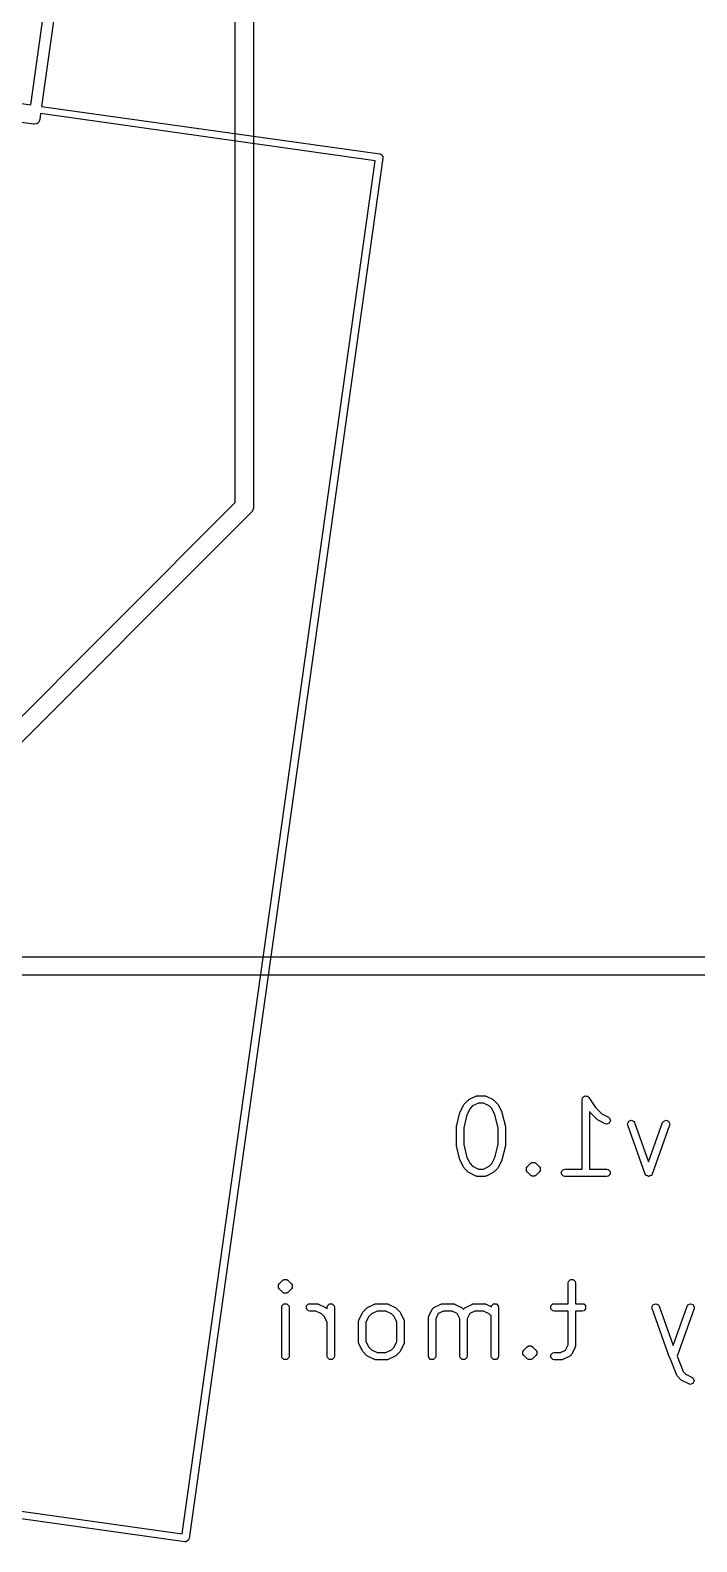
# Model space of a CAD drawing. Header units: millimetres. Extents: x 14 to 286, y -133 to -45.
# Drawn here: x 139.6 to 148.69, y -132.9 to -112.3 of the extents above; entities that cross this region are included whole.
import ezdxf

# ---------------------------------------------------------------- set-up
doc = ezdxf.new("R2010")
doc.units = ezdxf.units.MM
for name, color, linetype, true_color in [('B.Cu', 153, 'CONTINUOUS', 0x4d7fc4), ('B.Silkscreen', 31, 'CONTINUOUS', 0xe8b2a7), ('F.Cu', 13, 'CONTINUOUS', 0xc83434), ('User.Drawings', 9, 'CONTINUOUS', 0xc2c2c2)]:
    doc.layers.add(name, color=color, linetype=linetype, true_color=true_color)

msp = doc.modelspace()

# ---------------------------------------------------------------- linework, layer by layer
at = {"layer": 'B.Cu', "linetype": 'CONTINUOUS'}
for p, q in [((142.395, -118.739023), (142.395, -88.498323)), ((142.645, -88.498323), (142.645, -118.7908)), ((133.733234, -127.400789), (142.395, -118.739023)), ((142.623933, -118.860247), (142.608388, -118.879189)), ((142.623934, -118.860246), (142.623933, -118.860247)), ((142.642598, -118.815186), (142.623934, -118.860246)), ((142.645, -118.7908), (142.642598, -118.815186)), ((142.608388, -118.879189), (133.91001, -127.577565))]:
    msp.add_line(p, q, dxfattribs=at)
at = {"layer": 'B.Silkscreen', "linetype": 'CONTINUOUS'}
for p, q in [((145.517904, -126.932302), (145.565522, -126.884683)), ((145.565522, -126.884683), (145.572188, -126.880228)), ((145.572188, -126.880228), (145.578517, -126.875317)), ((145.578517, -126.875317), (145.673755, -126.827698)), ((145.673755, -126.827698), (145.67617, -126.827036)), ((145.67617, -126.827036), (145.676982, -126.826225)), ((145.676982, -126.826225), (145.684843, -126.824661)), ((145.684843, -126.824661), (145.692571, -126.822545)), ((145.692571, -126.822545), (145.693659, -126.822907)), ((145.693659, -126.822907), (145.696116, -126.822419)), ((145.696116, -126.822419), (145.791354, -126.822419)), ((145.791354, -126.822419), (145.79381, -126.822907)), ((145.79381, -126.822907), (145.794899, -126.822545)), ((145.794899, -126.822545), (145.802626, -126.824661)), ((145.802626, -126.824661), (145.810488, -126.826225)), ((145.810488, -126.826225), (145.811299, -126.827036)), ((145.811299, -126.827036), (145.813715, -126.827698)), ((145.813715, -126.827698), (145.908952, -126.875316)), ((145.908952, -126.875316), (145.915285, -126.880231)), ((145.915285, -126.880231), (145.921947, -126.884683)), ((145.921947, -126.884683), (145.969566, -126.932301)), ((147.122306, -126.872419), (147.126112, -126.853285)), ((147.122306, -127.822419), (147.122306, -126.872419)), ((147.126112, -126.853285), (147.129752, -126.849644)), ((147.129752, -126.849644), (147.130762, -126.844597)), ((147.130762, -126.844597), (147.142875, -126.836521)), ((147.142875, -126.836521), (147.153172, -126.826225)), ((147.153172, -126.826225), (147.15832, -126.826225)), ((147.15832, -126.826225), (147.162603, -126.82337)), ((147.162603, -126.82337), (147.176878, -126.826225)), ((147.176878, -126.826225), (147.19144, -126.826225)), ((147.19144, -126.826225), (147.19508, -126.829865)), ((147.19508, -126.829865), (147.200128, -126.830875)), ((147.200128, -126.830875), (147.213909, -126.844684)), ((147.213909, -126.844684), (147.306403, -126.983425)), ((145.409514, -127.241244), (145.457133, -127.050768)), ((145.457133, -127.050768), (145.459472, -127.045815)), ((145.459472, -127.045815), (145.460919, -127.040534)), ((145.460919, -127.040534), (145.508537, -126.945297)), ((145.552816, -127.080346), (145.508021, -127.259526)), ((145.508537, -126.945297), (145.513452, -126.938963)), ((145.513452, -126.938963), (145.517904, -126.932302)), ((145.594351, -126.997274), (145.552816, -127.080346)), ((145.630496, -126.96113), (145.594351, -126.997274)), ((145.70792, -126.922419), (145.630496, -126.96113)), ((145.779551, -126.922419), (145.70792, -126.922419)), ((145.856974, -126.96113), (145.779551, -126.922419)), ((145.893118, -126.997275), (145.856974, -126.96113)), ((145.934654, -127.080347), (145.893118, -126.997275)), ((145.979449, -127.259526), (145.934654, -127.080347)), ((145.969566, -126.932301), (145.97402, -126.938967)), ((145.97402, -126.938967), (145.978932, -126.945296)), ((145.978932, -126.945296), (146.026551, -127.040534)), ((146.026551, -127.040534), (146.027997, -127.045815)), ((146.027997, -127.045815), (146.030337, -127.050768)), ((146.030337, -127.050768), (146.077956, -127.241244)), ((147.225942, -127.043011), (147.222306, -127.037557)), ((147.222306, -127.037557), (147.222306, -127.822419)), ((147.229438, -127.046515), (147.225942, -127.043011)), ((147.232189, -127.050631), (147.229438, -127.046515)), ((147.327427, -127.145869), (147.232189, -127.050631)), ((147.306403, -126.983425), (147.392398, -127.06942)), ((147.392398, -127.06942), (147.48038, -127.113411)), ((145.408021, -127.253371), (145.409216, -127.247361)), ((145.408021, -127.491466), (145.408021, -127.253371)), ((145.409216, -127.247361), (145.409514, -127.241244)), ((145.508021, -127.259526), (145.508021, -127.485311)), ((145.979449, -127.485311), (145.979449, -127.259526)), ((146.077956, -127.241244), (146.078253, -127.247361)), ((146.078253, -127.247361), (146.079449, -127.253371)), ((146.079449, -127.253371), (146.079449, -127.491466)), ((147.334086, -127.150319), (147.327427, -127.145869)), ((147.340421, -127.155235), (147.334086, -127.150319)), ((147.435659, -127.202854), (147.340421, -127.155235)), ((147.454475, -127.208007), (147.435659, -127.202854)), ((147.49078, -127.195905), (147.454475, -127.208007)), ((147.48038, -127.113411), (147.495792, -127.125373)), ((147.507894, -127.161677), (147.49078, -127.195905)), ((147.495792, -127.125373), (147.507894, -127.161677)), ((147.741416, -127.203269), (147.757798, -127.168685)), ((147.744267, -127.222569), (147.741416, -127.203269)), ((147.982362, -127.889236), (147.744267, -127.222569)), ((147.757798, -127.168685), (147.793837, -127.155814)), ((147.793837, -127.155814), (147.828421, -127.172196)), ((147.828421, -127.172196), (147.838441, -127.188935)), ((147.838441, -127.188935), (148.029449, -127.723758)), ((148.029449, -127.723758), (148.220457, -127.188935)), ((148.314631, -127.222569), (148.076536, -127.889236)), ((148.220457, -127.188935), (148.230477, -127.172196)), ((148.230477, -127.172196), (148.265061, -127.155814)), ((148.265061, -127.155814), (148.3011, -127.168685)), ((148.3011, -127.168685), (148.317482, -127.20327)), ((148.317482, -127.20327), (148.314631, -127.222569)), ((145.409216, -127.497475), (145.408021, -127.491466)), ((145.409514, -127.503593), (145.409216, -127.497475)), ((145.457133, -127.694069), (145.409514, -127.503593)), ((145.508021, -127.485311), (145.552816, -127.664491)), ((145.934654, -127.664489), (145.979449, -127.485311)), ((146.077956, -127.503593), (146.030337, -127.694069)), ((146.078253, -127.497475), (146.077956, -127.503593)), ((146.079449, -127.491466), (146.078253, -127.497475)), ((145.459472, -127.699021), (145.457133, -127.694069)), ((145.460919, -127.704303), (145.459472, -127.699021)), ((145.508537, -127.79954), (145.460919, -127.704303)), ((145.552816, -127.664491), (145.594351, -127.747561)), ((145.893118, -127.747561), (145.934654, -127.664489)), ((146.026551, -127.704303), (145.978932, -127.799541)), ((146.027997, -127.699021), (146.026551, -127.704303)), ((146.030337, -127.694069), (146.027997, -127.699021)), ((145.513448, -127.805868), (145.508537, -127.79954)), ((145.517903, -127.812535), (145.513448, -127.805868)), ((145.565522, -127.860155), (145.517903, -127.812535)), ((145.572188, -127.864609), (145.565522, -127.860155)), ((145.578517, -127.869521), (145.572188, -127.864609)), ((145.673755, -127.91714), (145.578517, -127.869521)), ((145.594351, -127.747561), (145.630497, -127.783708)), ((145.630497, -127.783708), (145.70792, -127.822419)), ((145.67617, -127.917801), (145.673755, -127.91714)), ((145.676982, -127.918613), (145.67617, -127.917801)), ((145.684843, -127.920176), (145.676982, -127.918613)), ((145.692571, -127.922293), (145.684843, -127.920176)), ((145.693659, -127.92193), (145.692571, -127.922293)), ((145.696116, -127.922419), (145.693659, -127.92193)), ((145.791354, -127.922419), (145.696116, -127.922419)), ((145.70792, -127.822419), (145.779551, -127.822419)), ((145.779551, -127.822419), (145.856972, -127.783708)), ((145.79381, -127.92193), (145.791354, -127.922419)), ((145.794899, -127.922293), (145.79381, -127.92193)), ((145.802626, -127.920176), (145.794899, -127.922293)), ((145.810488, -127.918613), (145.802626, -127.920176)), ((145.811299, -127.917801), (145.810488, -127.918613)), ((145.813715, -127.91714), (145.811299, -127.917801)), ((145.908952, -127.869522), (145.813715, -127.91714)), ((145.856972, -127.783708), (145.893118, -127.747561)), ((145.915279, -127.864611), (145.908952, -127.869522)), ((145.921948, -127.860155), (145.915279, -127.864611)), ((145.969567, -127.812535), (145.921948, -127.860155)), ((145.97402, -127.805869), (145.969567, -127.812535)), ((145.978932, -127.799541), (145.97402, -127.805869)), ((146.364207, -127.805666), (146.375045, -127.789445)), ((146.364207, -127.843935), (146.364207, -127.805666)), ((146.364209, -127.843937), (146.364207, -127.843935)), ((146.375046, -127.860155), (146.364209, -127.843937)), ((146.375045, -127.789445), (146.422664, -127.741825)), ((146.422664, -127.907774), (146.375046, -127.860155)), ((146.422664, -127.741825), (146.438885, -127.730986)), ((146.438885, -127.918613), (146.422664, -127.907774)), ((146.438885, -127.730986), (146.477154, -127.730986)), ((146.438886, -127.918613), (146.438885, -127.918613)), ((146.477154, -127.918613), (146.438886, -127.918613)), ((146.477154, -127.730986), (146.477155, -127.730986)), ((146.493375, -127.907774), (146.477154, -127.918613)), ((146.477155, -127.730986), (146.493376, -127.741825)), ((146.540994, -127.860156), (146.493375, -127.907774)), ((146.493376, -127.741825), (146.540995, -127.789445)), ((146.551833, -127.843935), (146.540994, -127.860156)), ((146.540995, -127.789445), (146.551833, -127.805666)), ((146.551833, -127.805666), (146.551833, -127.843935)), ((146.840398, -127.853285), (146.867458, -127.826225)), ((146.840398, -127.891553), (146.840398, -127.853285)), ((146.867458, -127.918613), (146.840398, -127.891553)), ((146.867458, -127.826225), (146.886592, -127.822419)), ((146.886592, -127.922419), (146.867458, -127.918613)), ((146.886592, -127.822419), (147.122306, -127.822419)), ((147.45802, -127.922419), (146.886592, -127.922419)), ((147.222306, -127.822419), (147.45802, -127.822419)), ((147.45802, -127.822419), (147.477154, -127.826225)), ((147.477154, -127.918613), (147.45802, -127.922419)), ((147.477154, -127.826225), (147.504214, -127.853285)), ((147.504214, -127.891553), (147.477154, -127.918613)), ((147.504214, -127.853285), (147.504214, -127.891553)), ((147.992382, -127.905975), (147.982362, -127.889236)), ((147.994764, -127.907103), (147.992382, -127.905975)), ((147.995893, -127.909486), (147.994764, -127.907103)), ((148.011748, -127.915148), (147.995893, -127.909486)), ((148.026966, -127.922357), (148.011748, -127.915148)), ((148.029449, -127.92147), (148.026966, -127.922357)), ((148.031932, -127.922357), (148.029449, -127.92147)), ((148.047149, -127.915148), (148.031932, -127.922357)), ((148.063005, -127.909486), (148.047149, -127.915148)), ((148.064133, -127.907103), (148.063005, -127.909486)), ((148.066516, -127.905975), (148.064133, -127.907103)), ((148.076536, -127.889236), (148.066516, -127.905975)), ((142.994091, -129.384683), (143.041709, -129.337064)), ((143.041709, -129.337064), (143.05793, -129.326225)), ((143.05793, -129.326225), (143.096199, -129.326225)), ((143.096199, -129.326225), (143.11242, -129.337064)), ((143.11242, -129.337064), (143.160039, -129.384682)), ((146.931827, -129.372419), (146.935633, -129.353285)), ((146.935633, -129.353285), (146.962693, -129.326225)), ((146.962693, -129.326225), (147.000961, -129.326225)), ((147.000961, -129.326225), (147.028021, -129.353285)), ((147.028021, -129.353285), (147.031827, -129.372419)), ((142.983252, -129.400904), (142.983253, -129.400903)), ((142.983252, -129.439172), (142.983252, -129.400904)), ((142.994091, -129.455393), (142.983252, -129.439172)), ((142.983253, -129.400903), (142.994091, -129.384683)), ((143.041709, -129.503012), (142.994091, -129.455393)), ((143.05793, -129.513851), (143.041709, -129.503012)), ((143.057931, -129.513851), (143.05793, -129.513851)), ((143.096199, -129.513851), (143.057931, -129.513851)), ((143.11242, -129.503012), (143.096199, -129.513851)), ((143.160039, -129.455394), (143.11242, -129.503012)), ((143.160039, -129.384682), (143.170878, -129.400903)), ((143.170878, -129.439173), (143.160039, -129.455394)), ((143.170878, -129.400903), (143.170878, -129.400904)), ((143.170878, -129.400904), (143.170878, -129.439173)), ((146.931827, -129.655752), (146.931827, -129.372419)), ((147.031827, -129.372419), (147.031827, -129.655752)), ((143.027065, -129.705752), (143.030871, -129.686618)), ((143.027065, -130.372419), (143.027065, -129.705752)), ((143.030871, -129.686618), (143.057931, -129.659558)), ((143.057931, -129.659558), (143.096199, -129.659558)), ((143.096199, -129.659558), (143.123259, -129.686618)), ((143.123259, -129.686618), (143.127065, -129.705752)), ((143.127065, -129.705752), (143.127065, -130.372419)), ((143.364205, -129.686618), (143.391265, -129.659558)), ((143.364205, -129.724886), (143.364205, -129.686618)), ((143.391265, -129.751946), (143.364205, -129.724886)), ((143.391265, -129.659558), (143.410399, -129.655752)), ((143.410399, -129.755752), (143.391265, -129.751946)), ((143.410399, -129.655752), (143.505637, -129.655752)), ((143.493834, -129.755752), (143.410399, -129.755752)), ((143.571257, -129.794463), (143.493834, -129.755752)), ((143.505637, -129.655752), (143.508093, -129.65624)), ((143.508093, -129.65624), (143.509182, -129.655878)), ((143.509182, -129.655878), (143.516909, -129.657994)), ((143.516909, -129.657994), (143.524771, -129.659558)), ((143.524771, -129.659558), (143.525582, -129.660369)), ((143.525582, -129.660369), (143.527998, -129.661031)), ((143.527998, -129.661031), (143.623235, -129.708649)), ((143.623235, -129.708649), (143.629568, -129.713564)), ((143.629568, -129.713564), (143.63623, -129.718016)), ((143.63623, -129.718016), (143.646113, -129.727898)), ((143.646113, -129.705752), (143.649919, -129.686618)), ((143.646113, -129.727898), (143.646113, -129.705752)), ((143.649919, -129.686618), (143.676979, -129.659558)), ((143.676979, -129.659558), (143.715247, -129.659558)), ((143.715247, -129.659558), (143.742307, -129.686618)), ((143.742307, -129.686618), (143.746113, -129.705752)), ((143.746113, -129.705752), (143.746113, -130.372419)), ((144.079964, -129.873867), (144.127582, -129.77863)), ((144.127582, -129.77863), (144.132497, -129.772296)), ((144.132497, -129.772296), (144.136949, -129.765635)), ((144.136949, -129.765635), (144.184567, -129.718016)), ((144.184567, -129.718016), (144.191233, -129.713561)), ((144.191233, -129.713561), (144.197562, -129.70865)), ((144.197562, -129.70865), (144.2928, -129.661031)), ((144.326965, -129.755752), (144.249541, -129.794463)), ((144.2928, -129.661031), (144.295215, -129.660369)), ((144.295215, -129.660369), (144.296027, -129.659558)), ((144.296027, -129.659558), (144.303888, -129.657994)), ((144.303888, -129.657994), (144.311616, -129.655878)), ((144.311616, -129.655878), (144.312704, -129.65624)), ((144.312704, -129.65624), (144.315161, -129.655752)), ((144.315161, -129.655752), (144.458018, -129.655752)), ((144.446215, -129.755752), (144.326965, -129.755752)), ((144.523638, -129.794463), (144.446215, -129.755752)), ((144.458018, -129.655752), (144.460474, -129.65624)), ((144.460474, -129.65624), (144.461563, -129.655878)), ((144.461563, -129.655878), (144.46929, -129.657994)), ((144.46929, -129.657994), (144.477152, -129.659558)), ((144.477152, -129.659558), (144.477963, -129.660369)), ((144.477963, -129.660369), (144.480379, -129.661031)), ((144.480379, -129.661031), (144.575616, -129.708649)), ((144.575616, -129.708649), (144.581949, -129.713564)), ((144.581949, -129.713564), (144.588611, -129.718016)), ((144.588611, -129.718016), (144.63623, -129.765634)), ((144.63623, -129.765634), (144.640684, -129.7723)), ((144.640684, -129.7723), (144.645596, -129.778629)), ((144.645596, -129.778629), (144.693215, -129.873867)), ((145.032344, -129.826248), (145.079962, -129.731011)), ((145.079962, -129.731011), (145.086067, -129.723144)), ((145.086067, -129.723144), (145.086912, -129.720611)), ((145.086912, -129.720611), (145.089733, -129.718421)), ((145.089733, -129.718421), (145.091924, -129.715599)), ((145.091924, -129.715599), (145.094458, -129.714753)), ((145.094458, -129.714753), (145.102324, -129.70865)), ((145.102324, -129.70865), (145.197562, -129.661031)), ((145.231727, -129.755752), (145.161951, -129.790638)), ((145.197562, -129.661031), (145.199977, -129.660369)), ((145.199977, -129.660369), (145.200789, -129.659558)), ((145.200789, -129.659558), (145.20865, -129.657994)), ((145.20865, -129.657994), (145.216378, -129.655878)), ((145.216378, -129.655878), (145.217466, -129.65624)), ((145.217466, -129.65624), (145.219923, -129.655752)), ((145.219923, -129.655752), (145.36278, -129.655752)), ((145.350977, -129.755752), (145.231727, -129.755752)), ((145.42075, -129.790638), (145.350977, -129.755752)), ((145.36278, -129.655752), (145.365236, -129.65624)), ((145.365236, -129.65624), (145.366325, -129.655878)), ((145.366325, -129.655878), (145.374052, -129.657994)), ((145.374052, -129.657994), (145.381914, -129.659558)), ((145.381914, -129.659558), (145.382725, -129.660369)), ((145.382725, -129.660369), (145.385141, -129.661031)), ((145.385141, -129.661031), (145.480378, -129.708649)), ((145.480378, -129.708649), (145.488242, -129.714752)), ((145.488242, -129.714752), (145.490778, -129.715598)), ((145.490778, -129.715598), (145.492969, -129.718421)), ((145.492969, -129.718421), (145.49579, -129.720611)), ((145.49579, -129.720611), (145.496634, -129.723144)), ((145.496634, -129.723144), (145.502739, -129.73101)), ((145.502739, -129.73101), (145.505636, -129.736805)), ((145.505636, -129.736805), (145.508534, -129.731011)), ((145.508534, -129.731011), (145.514637, -129.723146)), ((145.514637, -129.723146), (145.515483, -129.720611)), ((145.515483, -129.720611), (145.518306, -129.718419)), ((145.518306, -129.718419), (145.520496, -129.715599)), ((145.520496, -129.715599), (145.523029, -129.714754)), ((145.523029, -129.714754), (145.530895, -129.70865)), ((145.530895, -129.70865), (145.626133, -129.661031)), ((145.660298, -129.755752), (145.590523, -129.790638)), ((145.626133, -129.661031), (145.628548, -129.660369)), ((145.628548, -129.660369), (145.62936, -129.659558)), ((145.62936, -129.659558), (145.637221, -129.657994)), ((145.637221, -129.657994), (145.644949, -129.655878)), ((145.644949, -129.655878), (145.646037, -129.65624)), ((145.646037, -129.65624), (145.648494, -129.655752)), ((145.648494, -129.655752), (145.791351, -129.655752)), ((145.779548, -129.755752), (145.660298, -129.755752)), ((145.856971, -129.794463), (145.779548, -129.755752)), ((145.791351, -129.655752), (145.793807, -129.65624)), ((145.793807, -129.65624), (145.794896, -129.655878)), ((145.794896, -129.655878), (145.802623, -129.657994)), ((145.802623, -129.657994), (145.810485, -129.659558)), ((145.810485, -129.659558), (145.811296, -129.660369)), ((145.811296, -129.660369), (145.813712, -129.661031)), ((145.813712, -129.661031), (145.885921, -129.697135)), ((145.885921, -129.697135), (145.888014, -129.686618)), ((145.888014, -129.686618), (145.915074, -129.659558)), ((145.915074, -129.659558), (145.953342, -129.659558)), ((145.953342, -129.659558), (145.980402, -129.686618)), ((145.980402, -129.686618), (145.984208, -129.705752)), ((145.984208, -129.705752), (145.984208, -130.372419)), ((146.697538, -129.686618), (146.724598, -129.659558)), ((146.697538, -129.724886), (146.697538, -129.686618)), ((146.724598, -129.751946), (146.697538, -129.724886)), ((146.724598, -129.659558), (146.743732, -129.655752)), ((146.743732, -129.755752), (146.724598, -129.751946)), ((146.743732, -129.655752), (146.931827, -129.655752)), ((146.931827, -129.755752), (146.743732, -129.755752)), ((146.931827, -130.217757), (146.931827, -129.755752)), ((147.031827, -129.655752), (147.124684, -129.655752)), ((147.124684, -129.755752), (147.031827, -129.755752)), ((147.031827, -129.755752), (147.031827, -130.229561)), ((147.124684, -129.655752), (147.143818, -129.659558)), ((147.143818, -129.751946), (147.124684, -129.755752)), ((147.143818, -129.659558), (147.170878, -129.686618)), ((147.170878, -129.724886), (147.143818, -129.751946)), ((147.170878, -129.686618), (147.170878, -129.724886)), ((148.074747, -129.703269), (148.091129, -129.668685)), ((148.077598, -129.722569), (148.074747, -129.703269)), ((148.315693, -130.389236), (148.077598, -129.722569)), ((148.091129, -129.668685), (148.127168, -129.655814)), ((148.127168, -129.655814), (148.161752, -129.672196)), ((148.161752, -129.672196), (148.171772, -129.688935)), ((148.171772, -129.688935), (148.36278, -130.223758)), ((148.36278, -130.223758), (148.553788, -129.688935)), ((148.647962, -129.722569), (148.416231, -130.371416)), ((148.553788, -129.688935), (148.563808, -129.672196)), ((148.563808, -129.672196), (148.598392, -129.655814)), ((148.598392, -129.655814), (148.634431, -129.668685)), ((148.634431, -129.668685), (148.650813, -129.70327)), ((148.650813, -129.70327), (148.647962, -129.722569)), ((143.607401, -129.830608), (143.571257, -129.794463)), ((143.646113, -129.908031), (143.607401, -129.830608)), ((143.646113, -130.372419), (143.646113, -129.908031)), ((144.074685, -129.896228), (144.075173, -129.893771)), ((144.074685, -130.181942), (144.074685, -129.896228)), ((144.074811, -129.892683), (144.076927, -129.884955)), ((144.075173, -129.893771), (144.074811, -129.892683)), ((144.076927, -129.884955), (144.078491, -129.877094)), ((144.078491, -129.877094), (144.079302, -129.876282)), ((144.079302, -129.876282), (144.079964, -129.873867)), ((144.213396, -129.830607), (144.174685, -129.908031)), ((144.174685, -129.908031), (144.174685, -130.170139)), ((144.249541, -129.794463), (144.213396, -129.830607)), ((144.559782, -129.830608), (144.523638, -129.794463)), ((144.598494, -129.908031), (144.559782, -129.830608)), ((144.598494, -130.170138), (144.598494, -129.908031)), ((144.693215, -129.873867), (144.693876, -129.876282)), ((144.693876, -129.876282), (144.694688, -129.877094)), ((144.694688, -129.877094), (144.696251, -129.884955)), ((144.696251, -129.884955), (144.698368, -129.892683)), ((144.698368, -129.892683), (144.698005, -129.893771)), ((144.698005, -129.893771), (144.698494, -129.896228)), ((144.698494, -129.896228), (144.698494, -130.181942)), ((145.027065, -129.848609), (145.027553, -129.846152)), ((145.027065, -130.372419), (145.027065, -129.848609)), ((145.027191, -129.845064), (145.029307, -129.837336)), ((145.027553, -129.846152), (145.027191, -129.845064)), ((145.029307, -129.837336), (145.030871, -129.829475)), ((145.030871, -129.829475), (145.031682, -129.828663)), ((145.031682, -129.828663), (145.032344, -129.826248)), ((145.161951, -129.790638), (145.127065, -129.860412)), ((145.127065, -129.860412), (145.127065, -130.372419)), ((145.455637, -129.860412), (145.42075, -129.790638)), ((145.455637, -130.372419), (145.455637, -129.860412)), ((145.590523, -129.790638), (145.555637, -129.860412)), ((145.555637, -129.860412), (145.555637, -130.372419)), ((145.884208, -129.8217), (145.856971, -129.794463)), ((145.884208, -130.372419), (145.884208, -129.8217)), ((144.075173, -130.184398), (144.074685, -130.181942)), ((144.074811, -130.185487), (144.075173, -130.184398)), ((144.076927, -130.193214), (144.074811, -130.185487)), ((144.174685, -130.170139), (144.213396, -130.247561)), ((144.559782, -130.247561), (144.598494, -130.170138)), ((144.698368, -130.185487), (144.696251, -130.193214)), ((144.698494, -130.181942), (144.698005, -130.184398)), ((144.698005, -130.184398), (144.698368, -130.185487)), ((143.030871, -130.391553), (143.027065, -130.372419)), ((143.057931, -130.418613), (143.030871, -130.391553)), ((143.123259, -130.391553), (143.096199, -130.418613)), ((143.127065, -130.372419), (143.123259, -130.391553)), ((143.649919, -130.391553), (143.646113, -130.372419)), ((143.676979, -130.418613), (143.649919, -130.391553)), ((143.742307, -130.391553), (143.715247, -130.418613)), ((143.746113, -130.372419), (143.742307, -130.391553)), ((144.078491, -130.201076), (144.076927, -130.193214)), ((144.079302, -130.201887), (144.078491, -130.201076)), ((144.079964, -130.204303), (144.079302, -130.201887)), ((144.127582, -130.29954), (144.079964, -130.204303)), ((144.132493, -130.305868), (144.127582, -130.29954)), ((144.136948, -130.312535), (144.132493, -130.305868)), ((144.184567, -130.360155), (144.136948, -130.312535)), ((144.191233, -130.364609), (144.184567, -130.360155)), ((144.197562, -130.369521), (144.191233, -130.364609)), ((144.2928, -130.41714), (144.197562, -130.369521)), ((144.213396, -130.247561), (144.249542, -130.283708)), ((144.249542, -130.283708), (144.326965, -130.322419)), ((144.326965, -130.322419), (144.446215, -130.322419)), ((144.446215, -130.322419), (144.523636, -130.283708)), ((144.575616, -130.369522), (144.480379, -130.41714)), ((144.523636, -130.283708), (144.559782, -130.247561)), ((144.581943, -130.364611), (144.575616, -130.369522)), ((144.588612, -130.360155), (144.581943, -130.364611)), ((144.636231, -130.312535), (144.588612, -130.360155)), ((144.640684, -130.305869), (144.636231, -130.312535)), ((144.645596, -130.299541), (144.640684, -130.305869)), ((144.693215, -130.204303), (144.645596, -130.299541)), ((144.693876, -130.201887), (144.693215, -130.204303)), ((144.694688, -130.201076), (144.693876, -130.201887)), ((144.696251, -130.193214), (144.694688, -130.201076)), ((145.030871, -130.391553), (145.027065, -130.372419)), ((145.057931, -130.418613), (145.030871, -130.391553)), ((145.123259, -130.391553), (145.096199, -130.418613)), ((145.127065, -130.372419), (145.123259, -130.391553)), ((145.459443, -130.391553), (145.455637, -130.372419)), ((145.486503, -130.418613), (145.459443, -130.391553)), ((145.551831, -130.391553), (145.524771, -130.418613)), ((145.555637, -130.372419), (145.551831, -130.391553)), ((145.888014, -130.391553), (145.884208, -130.372419)), ((145.915074, -130.418613), (145.888014, -130.391553)), ((145.980402, -130.391553), (145.953342, -130.418613)), ((145.984208, -130.372419), (145.980402, -130.391553)), ((146.316585, -130.305666), (146.327423, -130.289445)), ((146.316585, -130.343935), (146.316585, -130.305666)), ((146.316587, -130.343937), (146.316585, -130.343935)), ((146.327424, -130.360155), (146.316587, -130.343937)), ((146.327423, -130.289445), (146.375042, -130.241825)), ((146.375042, -130.407774), (146.327424, -130.360155)), ((146.375042, -130.241825), (146.391263, -130.230986)), ((146.391263, -130.230986), (146.429532, -130.230986)), ((146.429532, -130.230986), (146.429533, -130.230986)), ((146.429533, -130.230986), (146.445754, -130.241825)), ((146.493372, -130.360156), (146.445753, -130.407774)), ((146.445754, -130.241825), (146.493373, -130.289445)), ((146.504211, -130.343935), (146.493372, -130.360156)), ((146.493373, -130.289445), (146.504211, -130.305666)), ((146.504211, -130.305666), (146.504211, -130.343935)), ((146.697538, -130.353285), (146.724598, -130.326225)), ((146.697538, -130.391553), (146.697538, -130.353285)), ((146.724598, -130.418613), (146.697538, -130.391553)), ((146.724598, -130.326225), (146.743732, -130.322419)), ((146.743732, -130.322419), (146.827167, -130.322419)), ((146.827167, -130.322419), (146.89694, -130.287532)), ((146.956568, -130.369522), (146.861331, -130.41714)), ((146.89694, -130.287532), (146.931827, -130.217757)), ((146.964434, -130.363416), (146.956568, -130.369522)), ((146.966968, -130.362572), (146.964434, -130.363416)), ((146.969157, -130.35975), (146.966968, -130.362572)), ((146.97198, -130.35756), (146.969157, -130.35975)), ((146.972825, -130.355025), (146.97198, -130.35756)), ((146.978929, -130.34716), (146.972825, -130.355025)), ((147.026548, -130.251922), (146.978929, -130.34716)), ((147.027209, -130.249506), (147.026548, -130.251922)), ((147.028021, -130.248695), (147.027209, -130.249506)), ((147.029584, -130.240833), (147.028021, -130.248695)), ((147.031701, -130.233106), (147.029584, -130.240833)), ((147.031827, -130.229561), (147.031338, -130.232017)), ((147.031338, -130.232017), (147.031701, -130.233106)), ((148.316181, -130.390052), (148.315693, -130.389236)), ((148.316356, -130.390989), (148.316181, -130.390052)), ((148.411594, -130.629083), (148.316356, -130.390989)), ((148.416231, -130.371416), (148.500631, -130.582417)), ((143.096199, -130.418613), (143.057931, -130.418613)), ((143.715247, -130.418613), (143.676979, -130.418613)), ((144.295215, -130.417801), (144.2928, -130.41714)), ((144.296027, -130.418613), (144.295215, -130.417801)), ((144.303888, -130.420176), (144.296027, -130.418613)), ((144.311616, -130.422293), (144.303888, -130.420176)), ((144.312704, -130.42193), (144.311616, -130.422293)), ((144.315161, -130.422419), (144.312704, -130.42193)), ((144.458018, -130.422419), (144.315161, -130.422419)), ((144.460474, -130.42193), (144.458018, -130.422419)), ((144.461563, -130.422293), (144.460474, -130.42193)), ((144.46929, -130.420176), (144.461563, -130.422293)), ((144.477152, -130.418613), (144.46929, -130.420176)), ((144.477963, -130.417801), (144.477152, -130.418613)), ((144.480379, -130.41714), (144.477963, -130.417801)), ((145.096199, -130.418613), (145.057931, -130.418613)), ((145.524771, -130.418613), (145.486503, -130.418613)), ((145.953342, -130.418613), (145.915074, -130.418613)), ((146.391263, -130.418613), (146.375042, -130.407774)), ((146.391264, -130.418613), (146.391263, -130.418613)), ((146.429532, -130.418613), (146.391264, -130.418613)), ((146.445753, -130.407774), (146.429532, -130.418613)), ((146.743732, -130.422419), (146.724598, -130.418613)), ((146.83897, -130.422419), (146.743732, -130.422419)), ((146.841426, -130.42193), (146.83897, -130.422419)), ((146.842515, -130.422293), (146.841426, -130.42193)), ((146.850242, -130.420176), (146.842515, -130.422293)), ((146.858104, -130.418613), (146.850242, -130.420176)), ((146.858915, -130.417801), (146.858104, -130.418613)), ((146.861331, -130.41714), (146.858915, -130.417801)), ((148.500631, -130.582417), (148.535255, -130.61704)), ((148.411824, -130.629436), (148.411594, -130.629083)), ((148.411824, -130.629648), (148.411824, -130.629436)), ((148.417072, -130.637502), (148.411824, -130.629648)), ((148.422234, -130.645435), (148.417072, -130.637502)), ((148.422428, -130.645518), (148.422234, -130.645435)), ((148.422663, -130.645869), (148.422428, -130.645518)), ((148.470281, -130.693488), (148.422663, -130.645869)), ((148.476947, -130.697942), (148.470281, -130.693488)), ((148.483276, -130.702854), (148.476947, -130.697942)), ((148.578514, -130.750473), (148.483276, -130.702854)), ((148.535255, -130.61704), (148.623235, -130.66103)), ((148.59733, -130.755626), (148.578514, -130.750473)), ((148.633635, -130.743524), (148.59733, -130.755626)), ((148.623235, -130.66103), (148.638647, -130.672992)), ((148.650749, -130.709296), (148.633635, -130.743524)), ((148.638647, -130.672992), (148.650749, -130.709296))]:
    msp.add_line(p, q, dxfattribs=at)
at = {"layer": 'F.Cu', "linetype": 'CONTINUOUS'}
for p, q in [((129.8201, -124.9281), (173.308601, -124.9281)), ((173.297131, -125.1781), (129.871877, -125.1781))]:
    msp.add_line(p, q, dxfattribs=at)
at = {"layer": 'User.Drawings', "linetype": 'CONTINUOUS'}
for p, q in [((139.606075, -113.317716), (142.221619, -94.707152)), ((142.380597, -94.653758), (139.754615, -113.338593)), ((121.044355, -110.709037), (139.606075, -113.317716)), ((139.644642, -113.582197), (120.956424, -110.955739)), ((139.740698, -113.437619), (139.72935, -113.518365)), ((144.30199, -114.078667), (139.740698, -113.437619)), ((139.754615, -113.338593), (144.36542, -113.9866)), ((139.659321, -113.582805), (139.644642, -113.582197)), ((139.659332, -113.582807), (139.659321, -113.582805)), ((139.687664, -113.575479), (139.659332, -113.582807)), ((139.711034, -113.557868), (139.687664, -113.575479)), ((139.725887, -113.532654), (139.711034, -113.557868)), ((139.72935, -113.518365), (139.725887, -113.532654)), ((141.671618, -132.794734), (144.30199, -114.078667)), ((144.407975, -114.043071), (141.763686, -132.858165)), ((144.36542, -113.9866), (144.383837, -113.99303)), ((144.383837, -113.99303), (144.383839, -113.993031)), ((144.383839, -113.993031), (144.406869, -114.023594)), ((144.406869, -114.023594), (144.407975, -114.043071)), ((141.707214, -132.900719), (104.226213, -127.633107)), ((104.240131, -127.534081), (141.671618, -132.794734)), ((141.763686, -132.858165), (141.757255, -132.876583)), ((141.726691, -132.899613), (141.707214, -132.900719)), ((141.726692, -132.899613), (141.726691, -132.899612)), ((141.726691, -132.899612), (141.726691, -132.899613)), ((141.757255, -132.876583), (141.726692, -132.899613))]:
    msp.add_line(p, q, dxfattribs=at)

doc.saveas('drawing.dxf')
